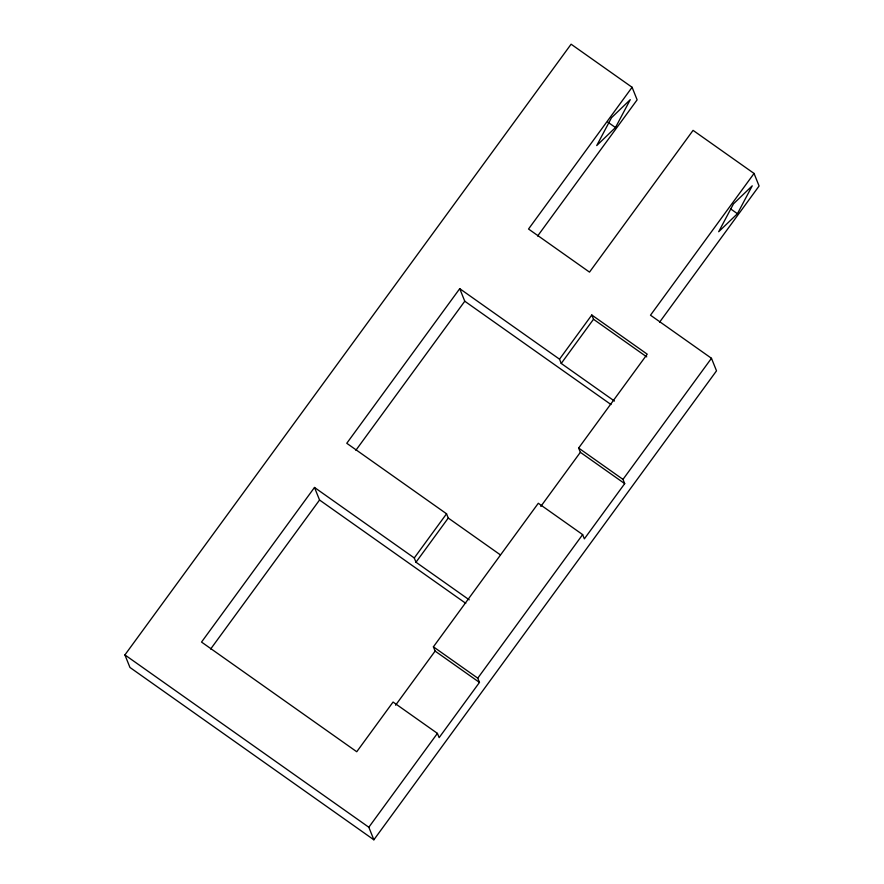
<?xml version="1.0" encoding="UTF-8"?>
<svg xmlns="http://www.w3.org/2000/svg" width="884" height="884" viewBox="0 0 884 884"><rect width="100%" height="100%" fill="white"/><g stroke="black" fill="none" stroke-linecap="round" stroke-linejoin="round"><path stroke-width="1.33" d="M615.474 127.539L630.27 99.66L611.518 117.694L596.722 145.573L615.474 127.539L607.717 122.058M737.433 213.707L752.229 185.828L733.477 203.861L718.681 231.741L737.433 213.707L730.781 209.011M632.093 87.284L528.533 229.022L589.506 272.117L693.067 130.368L754.052 173.452L650.491 315.201L711.465 358.285L716.515 370.838L373.866 839.8L129.948 667.453L124.909 654.911L571.108 44.2L632.093 87.284L637.132 99.837L537.616 236.039M469.205 599.827L415.988 562.224L414.276 557.959L314.494 487.46L201.53 642.071L356.749 751.743L393.06 702.04L437.414 733.377L439.127 737.643L479.471 682.426L477.758 678.161L433.403 646.823L538.301 503.261L582.644 534.599L584.357 538.853L624.701 483.636L622.988 479.382L578.644 448.044L647.221 354.175L591.794 315.002L559.517 359.18L561.229 363.446L614.446 401.038M559.517 359.18L459.735 288.67L346.771 443.282L446.553 513.792L448.265 518.046L500.377 554.865M210.635 649.055L319.544 500.012L314.494 487.46M355.876 450.276L464.774 301.223L459.735 288.67M414.276 557.959L446.553 513.792M415.988 562.224L448.265 518.046M561.229 363.446L593.507 319.268L591.794 315.002M659.574 322.207L759.091 186.005L754.052 173.452M395.579 705.2L435.116 651.088L433.403 646.823M540.82 506.421L580.357 452.31L578.644 448.044M373.866 839.8L368.827 827.247L437.414 733.377M477.758 678.161L582.644 534.599M622.988 479.382L711.465 358.285M593.507 319.268L646.723 356.871M464.774 301.223L610.999 404.541M580.357 452.31L624.701 483.636M319.544 500.012L465.757 603.319M435.116 651.088L479.471 682.426M124.909 654.911L368.827 827.247"/></g></svg>
